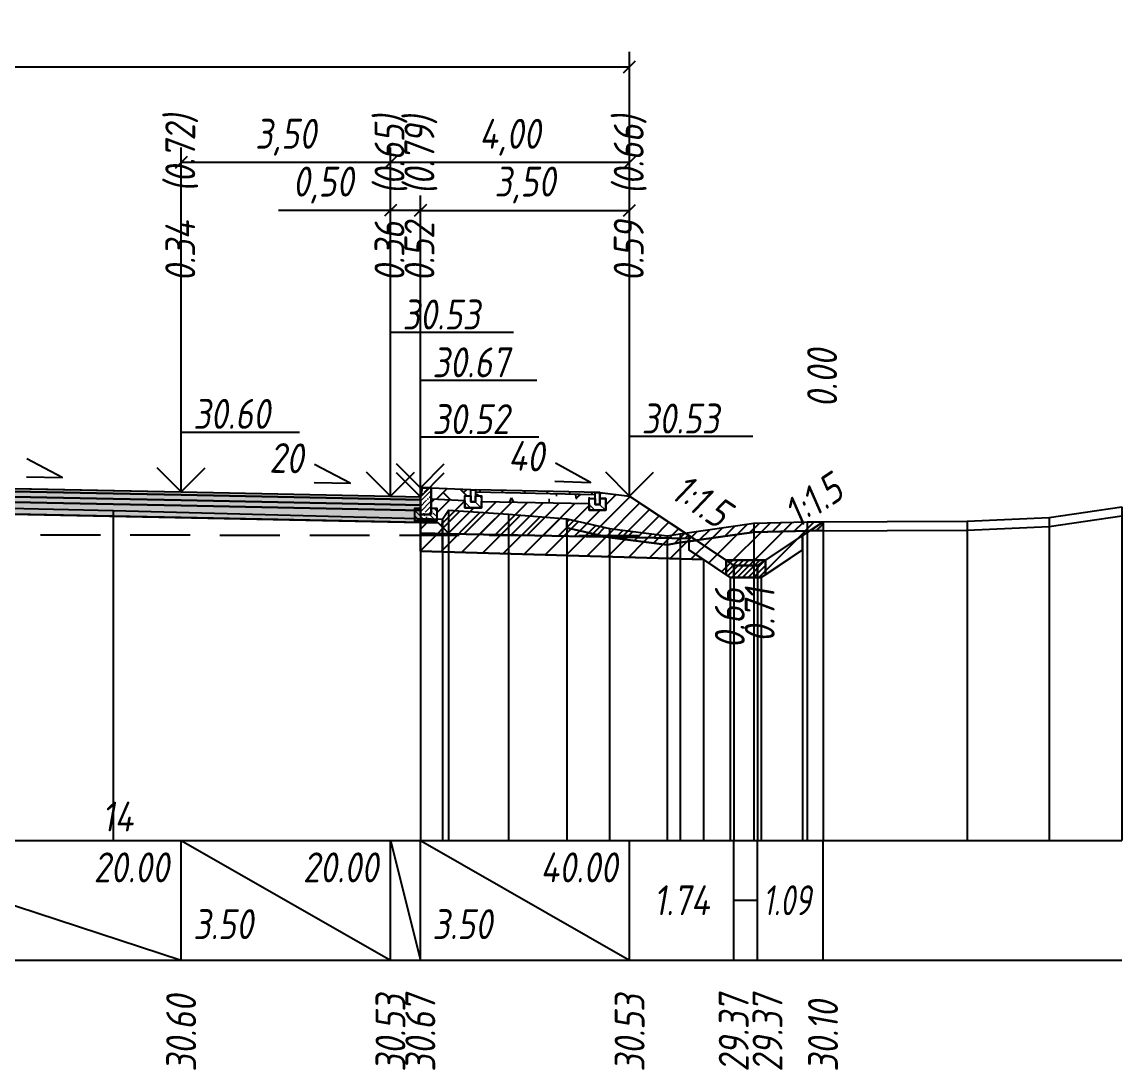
# Model space of a CAD drawing. Extents: x -717 to 1451, y -133302 to 233.
# Drawn here: x 228 to 320, y -109271.2 to -109183.5 of the extents above; entities that cross this region are included whole.
import ezdxf
from ezdxf.enums import TextEntityAlignment as Align

# ---------------------------------------------------------------- set-up
doc = ezdxf.new("R2010")
doc.units = 0
doc.linetypes.add('штриховая', pattern=[0.75, 0.5, -0.25])
for name, color, linetype in [('Интерполированный поперечник', 2, 'Continuous'), ('КОД_399', 252, 'Continuous'), ('Код_514', 1, 'Continuous'), ('Контур_0', 7, 'Continuous'), ('Контур_2660', 7, 'Continuous'), ('Контур_2665', 7, 'Continuous'), ('Контур_400', 7, 'Continuous'), ('Контур_508', 7, 'Continuous'), ('Контур_512', 7, 'Continuous'), ('Контур_513', 7, 'Continuous'), ('Красный поперечник', 1, 'Continuous'), ('Объём_2501', 7, 'Continuous'), ('Объём_2650', 7, 'Continuous'), ('Объём_2660', 7, 'Continuous'), ('Объём_2661', 7, 'Continuous'), ('Объём_2662', 7, 'Continuous'), ('Объём_2663', 7, 'Continuous'), ('Объём_2664', 7, 'Continuous'), ('Объём_2665', 7, 'Continuous'), ('Объём_2666', 7, 'Continuous'), ('Объём_2667', 7, 'Continuous'), ('Объём_2668', 7, 'Continuous'), ('Объём_2669', 7, 'Continuous'), ('Объём_2675', 7, 'Continuous'), ('Откосы', 7, 'Continuous'), ('Отметки покрытия', 7, 'Continuous'), ('Рабочие отметки', 7, 'Continuous'), ('Рабочие отметки доп.', 7, 'Continuous'), ('Слои выравнивания', 7, 'Continuous'), ('Таблица', 7, 'Continuous'), ('Уклоны проезжей части', 7, 'Continuous'), ('Черный поперечник', 3, 'Continuous')]:
    doc.layers.add(name, color=color, linetype=linetype)
for name, color, linetype, true_color in [('Контур_2540', 2, 'Continuous', 0xffff00), ('Контур_2562', 3, 'Continuous', 0x00ff00), ('Контур_2570', 7, 'Continuous', 0x80ff00), ('Контур_2583', 3, 'Continuous', 0x00ff00), ('Контур_2584', 3, 'Continuous', 0x00ff00), ('Контур_2725', 7, 'Continuous', 0x323232), ('Контур_2736', 4, 'Continuous', 0x00ffff), ('Контур_2737', 4, 'Continuous', 0x00ffff), ('Контур_2738', 4, 'Continuous', 0x00ffff), ('Контур_2739', 4, 'Continuous', 0x00ffff), ('Контур_2741', 4, 'Continuous', 0x00ffff), ('Контур_2742', 4, 'Continuous', 0x00ffff), ('Контур_2743', 4, 'Continuous', 0x00ffff), ('Контур_2744', 7, 'Continuous', 0xa4ffff), ('Контур_2745', 7, 'Continuous', 0xa4ffff), ('Контур_2747', 4, 'Continuous', 0x00ffff), ('Контур_2748', 4, 'Continuous', 0x00ffff), ('Контур_2749', 4, 'Continuous', 0x00ffff), ('Контур_2750', 4, 'Continuous', 0x00ffff), ('Контур_2751', 4, 'Continuous', 0x00ffff), ('Контур_2752', 4, 'Continuous', 0x00ffff), ('Контур_2760', 7, 'Continuous', 0x323232), ('Контур_2761', 7, 'Continuous', 0x323232), ('Контур_2762', 7, 'Continuous', 0x323232), ('Контур_2763', 7, 'Continuous', 0x323232), ('Контур_402', 7, 'Continuous', 0xff6464), ('Контур_703', 4, 'Continuous', 0x00ffff), ('Контур_705', 4, 'Continuous', 0x00ffff), ('Контур_707', 4, 'Continuous', 0x00ffff), ('Контур_720', 131, 'Continuous', 0xaaffff), ('Объём_2520', 7, 'Continuous', 0x80ffff), ('Объём_2540', 2, 'Continuous', 0xffff00), ('Объём_2562', 3, 'Continuous', 0x00ff00), ('Объём_2563', 7, 'Continuous', 0xff8000), ('Объём_2570', 7, 'Continuous', 0x80ff00), ('Объём_2583', 3, 'Continuous', 0x00ff00), ('Объём_2584', 3, 'Continuous', 0x00ff00), ('Объём_2594', 3, 'Continuous', 0x00ff00), ('Объём_2598', 3, 'Continuous', 0x00ff00), ('Объём_2600', 7, 'Continuous', 0x808000), ('Объём_2620', 2, 'Continuous', 0xffff00), ('Объём_2746', 2, 'Continuous', 0xffff00)]:
    doc.layers.add(name, color=color, linetype=linetype, true_color=true_color)
doc.styles.get("Standard").update_dxf_attribs({"font": 'txt', "height": 2.5})
doc.styles.add('М', font='romand.shx', dxfattribs={"width": 0.8, "oblique": 10, "height": 2.5})
doc.dimstyles.new('ISO-25', dxfattribs={"dimtxt": 2.5, "dimasz": 2.5, "dimexe": 1.25, "dimexo": 0.625, "dimtad": 1, "dimtxsty": 'Standard', "dimcen": 2.5, "dimadec": 0, "dimazin": 0, "dimtfac": 1, "dimtmove": 0, "dimatfit": 3, "dimfxl": 1, "dimarcsym": 0})

# ---------------------------------------------------------------- blocks, each defined once
blk = doc.blocks.new('_Oblique')
at = {"color": 0, "linetype": 'ByBlock', "lineweight": -2}
blk.add_line((-0.5, -0.5), (0.5, 0.5), dxfattribs=at)
blk = doc.blocks.new('*D3559')
at = {"color": 0, "lineweight": -2, "transparency": 16777216}
for p, q in [((261.318, -109222.682), (261.318, -109198.045)), ((278.818, -109222.632), (278.818, -109198.045)), ((261.318, -109199.295), (278.818, -109199.295))]:
    blk.add_line(p, q, dxfattribs=at)
at = {"layer": 'Defpoints', "color": 0, "transparency": 16777216}
for p in [(278.818, -109199.295), (261.318, -109223.307), (278.818, -109223.257)]:
    blk.add_point(p, dxfattribs=at)
at = {"color": 0, "lineweight": -2, "transparency": 16777216, "rotation": 180}
blk.add_blockref('_Oblique', (261.318, -109199.295), dxfattribs=at)
at = {"color": 0, "lineweight": -2, "transparency": 16777216}
blk.add_blockref('_Oblique', (278.818, -109199.295), dxfattribs=at)
at = {"color": 0, "transparency": 16777216, "insert": (270.068, -109197.182), "char_height": 2.5, "width": 9.58333, "attachment_point": 5, "style": 'М'}
blk.add_mtext('3,50', dxfattribs=at)
blk = doc.blocks.new('*D3561')
at = {"color": 0, "lineweight": -2, "transparency": 16777216}
for p, q in [((258.818, -109222.632), (258.818, -109198.045)), ((261.318, -109222.682), (261.318, -109198.045)), ((258.818, -109199.295), (249.443, -109199.295)), ((261.318, -109199.295), (258.818, -109199.295))]:
    blk.add_line(p, q, dxfattribs=at)
at = {"layer": 'Defpoints', "color": 0, "transparency": 16777216}
for p in [(261.318, -109199.295), (258.818, -109223.257), (261.318, -109223.307)]:
    blk.add_point(p, dxfattribs=at)
at = {"color": 0, "lineweight": -2, "transparency": 16777216, "rotation": 180}
blk.add_blockref('_Oblique', (258.818, -109199.295), dxfattribs=at)
at = {"color": 0, "lineweight": -2, "transparency": 16777216}
blk.add_blockref('_Oblique', (261.318, -109199.295), dxfattribs=at)
at = {"color": 0, "transparency": 16777216, "insert": (253.204, -109197.182), "char_height": 2.5, "width": 9.16667, "attachment_point": 5, "style": 'М'}
blk.add_mtext('0,50', dxfattribs=at)
blk = doc.blocks.new('*D3563')
at = {"color": 0, "lineweight": -2, "transparency": 16777216}
for p, q in [((241.318, -109222.282), (241.318, -109194.045)), ((258.818, -109222.632), (258.818, -109194.045)), ((258.818, -109195.295), (241.318, -109195.295))]:
    blk.add_line(p, q, dxfattribs=at)
at = {"layer": 'Defpoints', "color": 0, "transparency": 16777216}
for p in [(241.318, -109195.295), (241.318, -109222.907), (258.818, -109223.257)]:
    blk.add_point(p, dxfattribs=at)
at = {"color": 0, "lineweight": -2, "transparency": 16777216, "rotation": 180}
blk.add_blockref('_Oblique', (241.318, -109195.295), dxfattribs=at)
at = {"color": 0, "lineweight": -2, "transparency": 16777216}
blk.add_blockref('_Oblique', (258.818, -109195.295), dxfattribs=at)
at = {"color": 0, "transparency": 16777216, "insert": (250.068, -109193.182), "char_height": 2.5, "width": 9.58333, "attachment_point": 5, "style": 'М'}
blk.add_mtext('3,50', dxfattribs=at)
blk = doc.blocks.new('*D3564')
at = {"color": 0, "lineweight": -2, "transparency": 16777216}
for p, q in [((258.818, -109222.632), (258.818, -109194.045)), ((278.818, -109223.382), (278.818, -109194.045)), ((278.818, -109195.295), (258.818, -109195.295))]:
    blk.add_line(p, q, dxfattribs=at)
at = {"layer": 'Defpoints', "color": 0, "transparency": 16777216}
for p in [(258.818, -109195.295), (258.818, -109223.257), (278.818, -109224.007)]:
    blk.add_point(p, dxfattribs=at)
at = {"color": 0, "lineweight": -2, "transparency": 16777216, "rotation": 180}
blk.add_blockref('_Oblique', (258.818, -109195.295), dxfattribs=at)
at = {"color": 0, "lineweight": -2, "transparency": 16777216}
blk.add_blockref('_Oblique', (278.818, -109195.295), dxfattribs=at)
at = {"color": 0, "transparency": 16777216, "insert": (268.818, -109193.182), "char_height": 2.5, "width": 9.16667, "attachment_point": 5, "style": 'М'}
blk.add_mtext('4,00', dxfattribs=at)
blk = doc.blocks.new('*D3566')
at = {"color": 0, "lineweight": -2, "transparency": 16777216}
for p, q in [((142.575, -109223.382), (142.575, -109186.045)), ((278.818, -109223.382), (278.818, -109186.045)), ((142.575, -109187.295), (278.818, -109187.295))]:
    blk.add_line(p, q, dxfattribs=at)
at = {"layer": 'Defpoints', "color": 0, "transparency": 16777216}
for p in [(278.818, -109187.295), (142.575, -109224.007), (278.818, -109224.007)]:
    blk.add_point(p, dxfattribs=at)
at = {"color": 0, "lineweight": -2, "transparency": 16777216, "rotation": 180}
blk.add_blockref('_Oblique', (142.575, -109187.295), dxfattribs=at)
at = {"color": 0, "lineweight": -2, "transparency": 16777216}
blk.add_blockref('_Oblique', (278.818, -109187.295), dxfattribs=at)
at = {"color": 0, "transparency": 16777216, "insert": (210.696, -109185.182), "char_height": 2.5, "width": 12.5, "attachment_point": 5, "style": 'М'}
blk.add_mtext('27,25', dxfattribs=at)
blk = doc.blocks.new('БР100.30.18')
at = {"linetype": 'Continuous', "lineweight": 13}
h = blk.add_hatch(dxfattribs=at)
h.set_pattern_fill('ANSI35', scale=5)
h.set_pattern_definition([(45, (-1504.996, -4799.2297), (-0.88388348, 0.88388348), []), (45, (-1504.1121, -4799.2297), (-0.88388348, 0.88388348), [1.5625, -0.3125, 0, -0.3125])])
h.paths.add_polyline_path([(0.3, 3.47), (1.8, 3.47), (1.8, -1.03), (0, -1.03), (0, 1.97)])
h = blk.add_hatch(dxfattribs=at)
h.set_pattern_fill('ANSI35', scale=5, angle=90)
h.set_pattern_definition([(135, (-1504.996, -4800.7297), (-0.88388348, -0.88388348), []), (135, (-1504.996, -4799.8458), (-0.88388348, -0.88388348), [1.5625, -0.3125, 0, -0.3125])])
h.paths.add_polyline_path([(-1, -0.03), (0, -0.03), (0, -1.03), (1.8, -1.03), (1.8, -0.03), (2.8, -0.03), (2.8, -2.03), (-1, -2.03)])
at = {"color": 7, "lineweight": 30}
blk.add_lwpolyline([(1.8, -1.03), (0, -1.03), (0, 1.97), (0.3, 3.47), (1.8, 3.47)], close=True, dxfattribs=at)
at = {"linetype": 'Continuous'}
blk.add_lwpolyline([(0, -0.03), (-1, -0.03), (-1, -2.03), (2.8, -2.03), (2.8, -0.03), (1.8, -0.03)], dxfattribs=at)

msp = doc.modelspace()

# ---------------------------------------------------------------- hatches: boundary and pattern name
at = {"linetype": 'Continuous'}
h = msp.add_hatch(dxfattribs=at)
h.set_pattern_fill('AR-HBONE', color=253, scale=0.3)
h.set_pattern_definition([(45, (-33.7537, -115028.5289), (0, 1.69705627), [3.6, -1.2]), (135, (-32.9052, -115027.6804), (1e-16, 1.69705627), [3.6, -1.2])])
h.paths.add_polyline_path([(265.939, -109222.679), (265.939, -109223.679), (265.939, -109223.679)])
h.paths.add_polyline_path([(262.219, -109222.531), (265.539, -109222.679), (265.539, -109223.179), (265.039, -109223.179), (265.039, -109223.558), (262.218, -109223.432)])
h = msp.add_hatch(dxfattribs=at)
h.set_pattern_fill('ANSI31', color=256, scale=15, angle=45, style=0)
h.set_pattern_definition([(90, (-1646.19, -114176.3104), (-1.875, 3e-16), [])])
h.paths.add_polyline_path([(275.935, -109222.886), (265.939, -109222.679), (265.939, -109222.88), (275.935, -109223.078)])
at = {"linetype": 'Continuous', "lineweight": 13}
h = msp.add_hatch(dxfattribs=at)
h.set_pattern_fill('ANSI35', scale=5, angle=90)
h.set_pattern_definition([(135, (-1602.1445, -43495.0514), (-0.883883476, -0.883883476), []), (135, (-1602.1445, -43494.1675), (-0.883883476, -0.883883476), [1.5625, -0.3125, 0, -0.3125])])
h.paths.add_polyline_path([(265.039, -109223.179), (265.539, -109223.179), (265.539, -109223.679), (265.939, -109223.679), (265.939, -109223.179), (266.439, -109223.179), (266.439, -109224.179), (265.039, -109224.179)])
h = msp.add_hatch(dxfattribs=at)
h.set_pattern_fill('ANSI35', scale=5, angle=90)
h.set_pattern_definition([(135, (-1591.749, -43495.2575), (-0.883883476, -0.883883476), []), (135, (-1591.749, -43494.3736), (-0.883883476, -0.883883476), [1.5625, -0.3125, 0, -0.3125])])
h.paths.add_polyline_path([(275.435, -109223.386), (275.935, -109223.386), (275.935, -109223.886), (276.335, -109223.886), (276.335, -109223.386), (276.835, -109223.386), (276.835, -109224.386), (275.435, -109224.386)])
at = {"layer": 'КОД_399'}
h = msp.add_hatch(dxfattribs=at)
h.set_pattern_fill('AR-CONC', scale=0.7, angle=45, style=0)
h.set_pattern_definition([(95, (-1646.272, -114176.3996), (3.860864, 3.2396496), [0.525, -5.775]), (40, (-1646.272, -114176.3996), (-4.409945, 3.036377), [0.42, -4.62]), (145.45144, (-1645.95, -114176.1297), (-0.549081, 6.2760265), [0.4461813, -4.907995]), (91.1842, (-1647.262, -114175.4097), (6.101854, 4.4632964), [0.7875, -8.6625]), (141.63564, (-1646.7534, -114175.038), (-0.1953, 9.447982), [0.669272, -7.361996]), (36.18416, (-1647.262, -114175.41), (-0.1953, 9.447982), [0.63, -6.93]), (66, (-1646.5194, -114175.162), (4.947401, 0.9616773), [0.525, -5.775]), (11, (-1646.5194, -114175.162), (-2.38496, 4.793659), [0.42, -4.62]), (116.45144, (-1646.107, -114175.082), (2.562441, 5.7553363), [0.4461813, -4.907995]), (82.5, (-1646.2719, -114176.3996), (-1.5875523, 1.7079287), [0, -4.564, 0, -4.69, 0, -4.6375]), (52.5, (-1646.272, -114176.3996), (-0.6501106, 3.2543661), [0, -2.674, 0, -4.459, 0, -1.7675]), (12.5, (-1647.3757, -114177.5034), (2.7539272, 2.5306453), [0, -1.75, 0, -5.46, 0, -7.245]), (2.5, (-1647.8707, -114177.9984), (2.3911299, 3.3821186), [0, -2.275, 0, -3.626, 0, -5.145])])
h.paths.add_polyline_path([(275.435, -109223.386), (275.935, -109223.386), (275.935, -109223.078), (265.939, -109222.88), (265.939, -109223.179), (266.439, -109223.179), (266.439, -109223.64), (275.435, -109223.818)])
at = {"layer": 'Объём_2563'}
h = msp.add_hatch(dxfattribs=at)
h.set_pattern_fill('ANSI31', color=256, scale=0.3)
h.paths.add_polyline_path([(158.575, -109225.425), (157.656, -109226.343), (137.24, -109226.751), (142.575, -109223.195), (145.058, -109222.886), (145.058, -109223.386), (144.558, -109223.386), (144.558, -109224.386), (145.958, -109224.386), (145.958, -109223.818), (154.954, -109223.64), (154.954, -109224.179), (156.354, -109224.179), (156.354, -109223.558), (159.175, -109223.432), (159.176, -109224.245), (158.676, -109224.246), (158.677, -109225.246), (160.075, -109225.245), (160.075, -109225.395)])
h.paths.add_polyline_path([(283.771, -109226.744), (263.736, -109226.343), (262.818, -109225.425), (261.318, -109225.395), (261.318, -109225.245), (262.716, -109225.246), (262.717, -109224.246), (262.217, -109224.245), (262.218, -109223.432), (265.039, -109223.558), (265.039, -109224.179), (266.439, -109224.179), (266.439, -109223.64), (275.435, -109223.818), (275.435, -109224.386), (276.835, -109224.386), (276.835, -109223.386), (276.335, -109223.386), (276.335, -109222.886), (278.818, -109223.195), (283.771, -109226.497)])
at = {"layer": 'Объём_2570'}
h = msp.add_hatch(dxfattribs=at)
h.set_pattern_fill('ANSI31', color=256, scale=0.2)
h.paths.add_polyline_path([(146.258, -109225.259), (141.216, -109226.53), (140.396, -109226.579), (139.546, -109227.113), (136.625, -109230.13), (135.622, -109231.077), (131.604, -109228.037), (130.457, -109227.077), (126.709, -109224.045), (117.213, -109217.727), (113.228, -109217.692), (112.846, -109217.656), (105, -109217.839), (105, -109217.089), (112.846, -109216.906), (113.228, -109216.942), (117.213, -109216.977), (126.709, -109223.295), (130.457, -109226.327), (131.604, -109227.287), (135.622, -109230.327), (136.625, -109229.38), (139.546, -109226.363), (140.396, -109225.829), (141.216, -109225.78), (146.258, -109224.509)])
h.paths.add_polyline_path([(294.989, -109226.101), (293.674, -109226.108), (289.206, -109226.218), (283.032, -109227.09), (281.962, -109227.264), (277.133, -109226.66), (273.574, -109225.859), (273.574, -109225.109), (277.133, -109225.91), (281.962, -109226.514), (283.032, -109226.34), (289.206, -109225.468), (293.674, -109225.358), (294.989, -109225.351)])
at = {"layer": 'Объём_2600'}
h = msp.add_hatch(dxfattribs=at)
h.set_pattern_fill('ANSI31', color=6, scale=0.4)
h.paths.add_polyline_path([(131.594, -109228.062), (106.72, -109217.799), (112.846, -109217.656), (113.228, -109217.692), (117.213, -109217.727), (126.709, -109224.045), (130.457, -109227.077), (131.688, -109228.1)])
h.paths.add_polyline_path([(160.075, -109227.801), (138.246, -109228.456), (139.546, -109227.113), (140.396, -109226.579), (141.216, -109226.53), (146.258, -109225.259), (146.258, -109224.509), (150.483, -109224.215), (157.516, -109224.031), (158.016, -109224.78), (160.075, -109224.742)])
h.paths.add_polyline_path([(290.165, -109229.769), (290.165, -109228.568), (286.878, -109228.568), (286.878, -109229.769), (284.99, -109228.511), (261.318, -109227.801), (261.318, -109225.071), (263.166, -109225.118), (263.666, -109224.368), (268.694, -109224.696), (273.574, -109225.109), (273.574, -109225.859), (277.133, -109226.66), (281.962, -109227.264), (283.032, -109227.09), (289.206, -109226.218), (293.856, -109226.107), (293.271, -109226.497), (293.271, -109227.699)])
h = msp.add_hatch(dxfattribs=at)
h.set_pattern_fill('HONEY', color=5, scale=0.3)
h.paths.add_polyline_path([(134.515, -109228.568), (138.246, -109228.456), (136.625, -109230.13), (135.622, -109231.077), (133.34, -109229.351)])
h.paths.add_polyline_path([(293.856, -109226.107), (294.989, -109225.351), (294.989, -109226.101)])
at = {"layer": 'Объём_2620'}
h = msp.add_hatch(dxfattribs=at)
h.set_pattern_fill('ANSI31', color=2, scale=0.1)
h.paths.add_polyline_path([(133.117, -109229.5), (133.117, -109230.702), (129.67, -109233), (127.064, -109233), (123.617, -109230.702), (123.617, -109229.5), (106.087, -109217.813), (106.72, -109217.799), (131.688, -109228.1), (133.34, -109229.351)])
h.paths.add_polyline_path([(286.878, -109228.568), (290.165, -109228.568), (290.165, -109229.769), (289.824, -109229.997), (287.219, -109229.997), (286.878, -109229.769)])
at = {"layer": 'Слои выравнивания'}
for color, points in [(2, [(210.696, -109222.232), (235.63, -109222.731), (241.318, -109222.845), (258.818, -109223.195), (261.318, -109223.245), (261.318, -109223.495), (258.818, -109223.445), (241.318, -109223.095), (235.63, -109222.981), (210.696, -109222.482)]), (3, [(210.696, -109222.482), (235.63, -109222.981), (241.318, -109223.095), (258.818, -109223.445), (261.318, -109223.495), (261.318, -109223.945), (258.818, -109223.895), (241.318, -109223.545), (235.63, -109223.431), (210.696, -109222.932)]), (4, [(210.696, -109222.932), (235.63, -109223.431), (241.318, -109223.545), (258.818, -109223.895), (261.318, -109223.945), (261.318, -109224.395), (258.818, -109224.345), (241.318, -109223.995), (235.63, -109223.881), (210.696, -109223.382)]), (5, [(210.696, -109223.382), (235.63, -109223.881), (241.318, -109223.995), (258.818, -109224.345), (261.318, -109224.395), (261.318, -109225.395), (258.818, -109225.345), (241.318, -109224.995), (235.63, -109224.881), (210.696, -109224.382)])]:
    msp.add_hatch(color=color, dxfattribs=at).paths.add_polyline_path(points)

# ---------------------------------------------------------------- linework, layer by layer
for points in [[(265.539, -109222.679), (262.219, -109222.531), (262.218, -109223.432), (265.039, -109223.558), (265.039, -109223.179), (265.539, -109223.179), (265.539, -109222.679)], [(265.539, -109222.679), (265.939, -109222.679), (265.939, -109223.679), (265.539, -109223.679), (265.539, -109222.679)], [(276.335, -109222.886), (265.939, -109222.679)], [(275.935, -109223.078), (265.939, -109222.88)], [(275.935, -109222.886), (276.335, -109222.886), (276.335, -109223.886), (275.935, -109223.886), (275.935, -109222.886)], [(265.939, -109223.179), (266.439, -109223.179), (266.439, -109224.179), (265.039, -109224.179), (265.039, -109223.179), (265.539, -109223.179), (265.539, -109223.679), (265.939, -109223.679), (265.939, -109223.179)], [(266.439, -109223.64), (275.435, -109223.818)], [(276.335, -109223.386), (276.835, -109223.386), (276.835, -109224.386), (275.435, -109224.386), (275.435, -109223.386), (275.935, -109223.386), (275.935, -109223.886), (276.335, -109223.886), (276.335, -109223.386)]]:
    msp.add_lwpolyline(points)
at = {"layer": 'Интерполированный поперечник', "linetype": 'штриховая', "ltscale": 10, "flags": 128}
msp.add_lwpolyline([(139.564, -109226.341), (281.984, -109226.49)], dxfattribs=at)
at = {"layer": 'Код_514'}
for p, q in [((210.696, -109252), (241.318, -109262)), ((241.318, -109262), (241.318, -109252)), ((241.318, -109252), (258.818, -109262)), ((258.818, -109262), (258.818, -109252)), ((258.818, -109252), (261.318, -109262)), ((261.318, -109262), (261.318, -109252)), ((261.318, -109262), (261.318, -109252)), ((261.318, -109252), (278.818, -109262)), ((278.818, -109262), (278.818, -109252)), ((287.521, -109262), (287.521, -109252)), ((289.521, -109262), (289.521, -109252)), ((294.989, -109262), (294.989, -109252)), ((287.521, -109257), (289.521, -109257))]:
    msp.add_line(p, q, dxfattribs=at)
at = {"layer": 'Контур_0', "flags": 128}
for points in [[(278.818, -109223.195), (283.448, -109226.281), (283.448, -109226.281), (283.448, -109226.281), (283.448, -109226.281), (283.448, -109226.281), (283.448, -109226.281), (283.448, -109226.281), (283.448, -109226.281), (283.448, -109226.281), (283.448, -109226.281), (283.448, -109226.281), (283.448, -109226.281), (283.448, -109226.281), (283.448, -109226.281), (287.521, -109228.997)], [(278.818, -109223.195), (283.448, -109226.281), (283.448, -109226.281), (283.448, -109226.281), (283.448, -109226.281), (283.448, -109226.281), (283.448, -109226.281), (283.448, -109226.281), (283.448, -109226.281), (283.448, -109226.281), (283.448, -109226.281), (283.448, -109226.281), (283.448, -109226.281), (283.448, -109226.281), (283.448, -109226.281), (287.521, -109228.997), (289.521, -109228.997), (294.989, -109225.351), (294.989, -109225.351), (294.989, -109225.351), (294.989, -109225.351), (294.989, -109225.351), (294.989, -109225.351), (294.989, -109225.351), (294.989, -109225.351), (294.989, -109225.351), (294.989, -109225.351), (294.989, -109225.351), (294.989, -109225.351), (294.989, -109225.351)]]:
    msp.add_lwpolyline(points, dxfattribs=at)
at = {"layer": 'Контур_0', "color": 250, "flags": 128}
for points in [[(261.318, -109226.295), (261.318, -109225.395), (262.818, -109225.425), (263.736, -109226.343), (261.318, -109226.295), (261.318, -109226.295)], [(261.318, -109225.395), (262.818, -109225.425), (263.736, -109226.343), (283.771, -109226.744)]]:
    msp.add_lwpolyline(points, dxfattribs=at)
at = {"layer": 'Контур_2540', "flags": 128}
msp.add_lwpolyline([(283.771, -109227.699), (284.99, -109228.511), (261.318, -109227.801), (261.318, -109226.295), (283.771, -109226.744), (283.771, -109227.699), (283.771, -109227.699)], dxfattribs=at)
at = {"layer": 'Контур_2562', "flags": 128}
msp.add_lwpolyline([(278.818, -109223.195), (278.818, -109223.195), (278.818, -109223.195), (278.818, -109223.195), (278.818, -109223.195)], dxfattribs=at)
at = {"layer": 'Контур_2570', "flags": 128}
msp.add_lwpolyline([(210.696, -109223.84), (235.63, -109224.411), (263.166, -109225.118), (263.666, -109224.368), (268.694, -109224.696), (273.574, -109225.109), (273.574, -109225.859), (277.133, -109226.66), (281.962, -109227.264), (281.962, -109227.264), (283.032, -109227.09), (289.206, -109226.218), (293.674, -109226.108), (307.032, -109226.039), (313.913, -109225.728), (319.989, -109224.841)], dxfattribs=at)
at = {"layer": 'Контур_2583', "flags": 128}
for points in [[(287.521, -109228.997), (283.771, -109226.497), (283.771, -109227.699), (287.219, -109229.997), (287.521, -109229.997), (287.521, -109228.997)], [(293.271, -109227.699), (293.271, -109226.497), (289.521, -109228.997), (289.521, -109229.997), (289.824, -109229.997), (293.271, -109227.699)]]:
    msp.add_lwpolyline(points, dxfattribs=at)
at = {"layer": 'Контур_2584', "flags": 128}
msp.add_lwpolyline([(287.521, -109228.997), (287.521, -109229.997), (289.521, -109229.997), (289.521, -109228.997), (287.521, -109228.997)], dxfattribs=at)
at = {"layer": 'Контур_2660', "flags": 128}
msp.add_lwpolyline([(261.318, -109227.801), (284.99, -109228.511)], dxfattribs=at)
at = {"layer": 'Контур_2665', "flags": 128}
msp.add_lwpolyline([(278.818, -109223.195), (278.818, -109223.195)], dxfattribs=at)
at = {"layer": 'Контур_2725', "flags": 128}
msp.add_lwpolyline([(160.075, -109225.395), (162.575, -109225.345), (180.075, -109224.995), (185.387, -109224.888), (210.024, -109224.396), (210.696, -109224.382), (235.63, -109224.881), (241.318, -109224.995), (258.818, -109225.345), (261.318, -109225.395)], dxfattribs=at)
at = {"layer": 'Контур_2736', "flags": 128}
for points in [[(278.818, -109223.195), (283.448, -109226.281)], [(283.448, -109226.281), (287.521, -109228.997)]]:
    msp.add_lwpolyline(points, dxfattribs=at)
at = {"layer": 'Контур_2737', "flags": 128}
msp.add_lwpolyline([(283.448, -109226.281), (283.448, -109226.281)], dxfattribs=at)
at = {"layer": 'Контур_2738', "flags": 128}
msp.add_lwpolyline([(283.448, -109226.281), (283.448, -109226.281)], dxfattribs=at)
at = {"layer": 'Контур_2739', "flags": 128}
msp.add_lwpolyline([(283.448, -109226.281), (283.448, -109226.281)], dxfattribs=at)
at = {"layer": 'Контур_2741', "flags": 128}
msp.add_lwpolyline([(294.989, -109225.351), (294.989, -109225.351)], dxfattribs=at)
at = {"layer": 'Контур_2742', "flags": 128}
msp.add_lwpolyline([(294.989, -109225.351), (294.989, -109225.351)], dxfattribs=at)
at = {"layer": 'Контур_2743', "flags": 128}
msp.add_lwpolyline([(294.989, -109225.351), (294.989, -109225.351)], dxfattribs=at)
at = {"layer": 'Контур_2744', "flags": 128}
msp.add_lwpolyline([(294.989, -109225.351), (294.989, -109225.351)], dxfattribs=at)
msp.add_lwpolyline([(294.989, -109225.351), (294.989, -109225.351)], dxfattribs=at)
msp.add_lwpolyline([(294.989, -109225.351), (294.989, -109225.351)], dxfattribs=at)
msp.add_lwpolyline([(294.989, -109225.351), (294.989, -109225.351)], dxfattribs=at)
msp.add_lwpolyline([(294.989, -109225.351), (294.989, -109225.351)], dxfattribs=at)
msp.add_lwpolyline([(294.989, -109225.351), (294.989, -109225.351)], dxfattribs=at)
at = {"layer": 'Контур_2745', "flags": 128}
msp.add_lwpolyline([(283.448, -109226.281), (283.448, -109226.281)], dxfattribs=at)
msp.add_lwpolyline([(283.448, -109226.281), (283.448, -109226.281)], dxfattribs=at)
msp.add_lwpolyline([(283.448, -109226.281), (283.448, -109226.281)], dxfattribs=at)
msp.add_lwpolyline([(283.448, -109226.281), (283.448, -109226.281)], dxfattribs=at)
msp.add_lwpolyline([(283.448, -109226.281), (283.448, -109226.281)], dxfattribs=at)
msp.add_lwpolyline([(283.448, -109226.281), (283.448, -109226.281)], dxfattribs=at)
at = {"layer": 'Контур_2747', "flags": 128}
msp.add_lwpolyline([(283.448, -109226.281), (283.448, -109226.281)], dxfattribs=at)
at = {"layer": 'Контур_2748', "flags": 128}
msp.add_lwpolyline([(283.448, -109226.281), (283.448, -109226.281)], dxfattribs=at)
at = {"layer": 'Контур_2749', "flags": 128}
msp.add_lwpolyline([(283.448, -109226.281), (283.448, -109226.281)], dxfattribs=at)
at = {"layer": 'Контур_2750', "flags": 128}
msp.add_lwpolyline([(294.989, -109225.351), (294.989, -109225.351)], dxfattribs=at)
at = {"layer": 'Контур_2751', "flags": 128}
msp.add_lwpolyline([(294.989, -109225.351), (294.989, -109225.351)], dxfattribs=at)
at = {"layer": 'Контур_2752', "flags": 128}
msp.add_lwpolyline([(294.989, -109225.351), (294.989, -109225.351)], dxfattribs=at)
at = {"layer": 'Контур_2760', "flags": 128}
msp.add_lwpolyline([(160.075, -109223.245), (162.575, -109223.195), (180.075, -109222.845), (185.387, -109222.738), (210.024, -109222.246), (210.696, -109222.232), (235.63, -109222.731), (241.318, -109222.845), (258.818, -109223.195), (261.318, -109223.245)], dxfattribs=at)
at = {"layer": 'Контур_2761', "flags": 128}
msp.add_lwpolyline([(160.075, -109223.495), (162.575, -109223.445), (180.075, -109223.095), (185.387, -109222.988), (210.024, -109222.496), (210.696, -109222.482), (235.63, -109222.981), (241.318, -109223.095), (258.818, -109223.445), (261.318, -109223.495)], dxfattribs=at)
at = {"layer": 'Контур_2762', "flags": 128}
msp.add_lwpolyline([(160.075, -109223.945), (162.575, -109223.895), (180.075, -109223.545), (185.387, -109223.438), (210.024, -109222.946), (210.696, -109222.932), (235.63, -109223.431), (241.318, -109223.545), (258.818, -109223.895), (261.318, -109223.945)], dxfattribs=at)
at = {"layer": 'Контур_2763', "flags": 128}
msp.add_lwpolyline([(160.075, -109224.395), (162.575, -109224.345), (180.075, -109223.995), (185.387, -109223.888), (210.024, -109223.396), (210.696, -109223.382), (235.63, -109223.881), (241.318, -109223.995), (258.818, -109224.345), (261.318, -109224.395)], dxfattribs=at)
at = {"layer": 'Контур_400', "flags": 128}
msp.add_lwpolyline([(210.696, -109222.232), (241.318, -109222.845), (258.818, -109223.195), (258.818, -109223.195), (258.818, -109223.195), (258.818, -109223.195), (258.818, -109223.195), (258.818, -109223.195), (261.318, -109223.245)], dxfattribs=at)
at = {"layer": 'Контур_402', "flags": 128}
msp.add_lwpolyline([(134.515, -109228.568), (160.075, -109227.801), (160.075, -109225.395), (210.696, -109224.382), (261.318, -109225.395), (261.318, -109227.801), (284.99, -109228.511)], dxfattribs=at)
at = {"layer": 'Контур_508', "flags": 128}
msp.add_lwpolyline([(105, -109217.089), (123.617, -109229.5), (123.617, -109230.702), (127.064, -109233), (127.367, -109233), (129.367, -109233), (129.67, -109233), (133.117, -109230.702), (133.117, -109229.5), (134.515, -109228.568), (160.075, -109227.801), (160.075, -109225.395), (210.696, -109224.382), (261.318, -109225.395), (261.318, -109227.801), (284.99, -109228.511), (287.219, -109229.997), (287.521, -109229.997), (289.521, -109229.997), (289.824, -109229.997), (293.271, -109227.699), (293.271, -109226.497), (294.989, -109225.351)], dxfattribs=at)
at = {"layer": 'Контур_512', "flags": 128}
msp.add_lwpolyline([(261.318, -109227.801), (284.99, -109228.511), (287.219, -109229.997), (287.521, -109229.997), (289.521, -109229.997), (289.824, -109229.997), (293.271, -109227.699), (293.271, -109226.497), (294.989, -109225.351)], dxfattribs=at)
at = {"layer": 'Контур_513', "flags": 128}
msp.add_lwpolyline([(105, -109217.089), (123.617, -109229.5), (123.617, -109230.702), (127.064, -109233), (127.367, -109233), (129.367, -109233), (129.67, -109233), (133.117, -109230.702), (133.117, -109229.5), (134.515, -109228.568), (160.075, -109227.801), (160.075, -109225.395), (210.696, -109224.382), (261.318, -109225.395), (261.318, -109227.801), (284.99, -109228.511), (287.219, -109229.997), (287.521, -109229.997), (289.521, -109229.997), (289.824, -109229.997), (293.271, -109227.699), (293.271, -109226.497), (294.989, -109225.351)], dxfattribs=at)
at = {"layer": 'Контур_703', "flags": 128}
msp.add_lwpolyline([(278.818, -109223.195), (283.448, -109226.281)], dxfattribs=at)
at = {"layer": 'Контур_705', "flags": 128}
msp.add_lwpolyline([(283.448, -109226.281), (283.448, -109226.281)], dxfattribs=at)
at = {"layer": 'Контур_707', "flags": 128}
msp.add_lwpolyline([(289.521, -109228.997), (294.989, -109225.351)], dxfattribs=at)
at = {"layer": 'Контур_720', "flags": 128}
msp.add_lwpolyline([(287.521, -109228.997), (289.521, -109228.997)], dxfattribs=at)
at = {"layer": 'Красный поперечник'}
for p, q in [((210.696, -109222.232), (241.318, -109222.845)), ((241.318, -109222.845), (258.818, -109223.195)), ((258.818, -109223.195), (261.318, -109223.245)), ((278.818, -109223.195), (287.521, -109228.997)), ((289.521, -109228.997), (294.989, -109225.351)), ((294.989, -109225.351), (294.989, -109252)), ((293.271, -109226.497), (293.271, -109252)), ((293.271, -109227.699), (293.271, -109252)), ((261.318, -109227.801), (261.318, -109252)), ((284.99, -109228.511), (284.99, -109252)), ((287.521, -109228.997), (289.521, -109228.997)), ((287.219, -109229.997), (287.219, -109252)), ((287.521, -109229.997), (287.521, -109252)), ((289.521, -109229.997), (289.521, -109252)), ((289.824, -109229.997), (289.824, -109252))]:
    msp.add_line(p, q, dxfattribs=at)
at = {"layer": 'Объём_2501', "flags": 128}
msp.add_lwpolyline([(210.696, -109222.232), (241.318, -109222.845), (258.818, -109223.195), (258.818, -109223.195), (258.818, -109223.195), (258.818, -109223.195), (258.818, -109223.195), (258.818, -109223.195), (261.318, -109223.245)], dxfattribs=at)
at = {"layer": 'Объём_2520', "color": 250, "flags": 128}
msp.add_lwpolyline([(261.318, -109226.295), (261.318, -109225.395), (262.818, -109225.425), (263.736, -109226.343), (261.318, -109226.295), (261.318, -109226.295)], dxfattribs=at)
at = {"layer": 'Объём_2540', "flags": 128}
msp.add_lwpolyline([(283.771, -109227.699), (284.99, -109228.511), (261.318, -109227.801), (261.318, -109226.295), (283.771, -109226.744), (283.771, -109227.699), (283.771, -109227.699)], dxfattribs=at)
at = {"layer": 'Объём_2562', "flags": 128}
msp.add_lwpolyline([(278.818, -109223.195), (278.818, -109223.195), (278.818, -109223.195), (278.818, -109223.195), (278.818, -109223.195)], dxfattribs=at)
at = {"layer": 'Объём_2563', "color": 250, "flags": 128}
msp.add_lwpolyline([(283.771, -109226.744), (263.736, -109226.343), (262.818, -109225.425), (261.318, -109225.395), (261.318, -109225.245), (262.716, -109225.246), (262.717, -109224.246), (262.217, -109224.245), (262.218, -109223.432), (265.039, -109223.558), (265.039, -109224.179), (266.439, -109224.179), (266.439, -109223.64), (275.435, -109223.818), (275.435, -109224.386), (276.835, -109224.386), (276.835, -109223.386), (276.335, -109223.386), (276.335, -109222.886), (278.818, -109223.195), (283.771, -109226.497), (283.771, -109226.744), (283.771, -109226.744)], dxfattribs=at)
at = {"layer": 'Объём_2570', "flags": 128}
msp.add_lwpolyline([(294.989, -109226.101), (293.674, -109226.108), (289.206, -109226.218), (283.032, -109227.09), (281.962, -109227.264), (277.133, -109226.66), (273.574, -109225.859), (273.574, -109225.109), (277.133, -109225.91), (281.962, -109226.514), (283.032, -109226.34), (289.206, -109225.468), (293.674, -109225.358), (294.989, -109225.351), (294.989, -109226.101), (294.989, -109226.101)], dxfattribs=at)
at = {"layer": 'Объём_2583', "flags": 128}
for points in [[(287.521, -109228.997), (283.771, -109226.497), (283.771, -109227.699), (287.219, -109229.997), (287.521, -109229.997), (287.521, -109228.997)], [(293.271, -109227.699), (293.271, -109226.497), (289.521, -109228.997), (289.521, -109229.997), (289.824, -109229.997), (293.271, -109227.699)]]:
    msp.add_lwpolyline(points, dxfattribs=at)
at = {"layer": 'Объём_2584', "flags": 128}
msp.add_lwpolyline([(287.521, -109228.997), (287.521, -109229.997), (289.521, -109229.997), (289.521, -109228.997), (287.521, -109228.997)], dxfattribs=at)
at = {"layer": 'Объём_2594', "flags": 128}
for points in [[(283.771, -109226.497), (287.521, -109228.997)], [(289.521, -109228.997), (293.271, -109226.497)]]:
    msp.add_lwpolyline(points, dxfattribs=at)
at = {"layer": 'Объём_2598', "flags": 128}
msp.add_lwpolyline([(287.521, -109228.997), (289.521, -109228.997)], dxfattribs=at)
at = {"layer": 'Объём_2600', "flags": 128}
msp.add_lwpolyline([(293.856, -109226.107), (294.989, -109225.351), (294.989, -109226.101), (293.856, -109226.107), (293.856, -109226.107)], dxfattribs=at)
at = {"layer": 'Объём_2620', "flags": 128}
msp.add_lwpolyline([(286.878, -109228.568), (290.165, -109228.568), (290.165, -109229.769), (289.824, -109229.997), (287.219, -109229.997), (286.878, -109229.769), (286.878, -109228.568), (286.878, -109228.568)], dxfattribs=at)
at = {"layer": 'Объём_2650', "color": 6, "flags": 128}
msp.add_lwpolyline([(290.165, -109229.769), (290.165, -109228.568), (286.878, -109228.568), (286.878, -109229.769), (284.99, -109228.511), (261.318, -109227.801), (261.318, -109225.071), (263.166, -109225.118), (263.666, -109224.368), (268.694, -109224.696), (273.574, -109225.109), (273.574, -109225.859), (277.133, -109226.66), (281.962, -109227.264), (283.032, -109227.09), (289.206, -109226.218), (293.856, -109226.107), (293.271, -109226.497), (293.271, -109227.699), (290.165, -109229.769), (290.165, -109229.769)], dxfattribs=at)
at = {"layer": 'Объём_2660', "flags": 128}
msp.add_lwpolyline([(261.318, -109227.801), (284.99, -109228.511)], dxfattribs=at)
at = {"layer": 'Объём_2661', "flags": 128}
msp.add_lwpolyline([(278.818, -109223.195), (283.448, -109226.281), (286.878, -109228.568)], dxfattribs=at)
at = {"layer": 'Объём_2662', "flags": 128}
msp.add_lwpolyline([(290.165, -109228.568), (294.989, -109225.351)], dxfattribs=at)
at = {"layer": 'Объём_2663', "flags": 128}
for points in [[(286.878, -109228.568), (287.521, -109228.997)], [(289.521, -109228.997), (290.165, -109228.568)]]:
    msp.add_lwpolyline(points, dxfattribs=at)
at = {"layer": 'Объём_2664', "flags": 128}
msp.add_lwpolyline([(287.521, -109228.997), (289.521, -109228.997)], dxfattribs=at)
at = {"layer": 'Объём_2665', "flags": 128}
msp.add_lwpolyline([(278.818, -109223.195), (278.818, -109223.195)], dxfattribs=at)
at = {"layer": 'Объём_2666', "flags": 128}
for points in [[(278.818, -109223.195), (283.448, -109226.281)], [(283.448, -109226.281), (286.878, -109228.568)]]:
    msp.add_lwpolyline(points, dxfattribs=at)
at = {"layer": 'Объём_2667', "flags": 128}
for points in [[(294.989, -109225.351), (294.989, -109225.351)], [(283.448, -109226.281), (283.448, -109226.281)]]:
    msp.add_lwpolyline(points, dxfattribs=at)
at = {"layer": 'Объём_2668', "flags": 128}
for points in [[(294.989, -109225.351), (294.989, -109225.351)], [(283.448, -109226.281), (283.448, -109226.281)]]:
    msp.add_lwpolyline(points, dxfattribs=at)
at = {"layer": 'Объём_2669', "flags": 128}
for points in [[(294.989, -109225.351), (294.989, -109225.351)], [(283.448, -109226.281), (283.448, -109226.281)]]:
    msp.add_lwpolyline(points, dxfattribs=at)
at = {"layer": 'Объём_2675', "flags": 128}
for points in [[(294.989, -109225.351), (294.989, -109225.351)], [(294.989, -109225.351), (294.989, -109225.351)], [(294.989, -109225.351), (294.989, -109225.351)], [(294.989, -109225.351), (294.989, -109225.351)], [(294.989, -109225.351), (294.989, -109225.351)], [(294.989, -109225.351), (294.989, -109225.351)], [(283.448, -109226.281), (283.448, -109226.281)], [(283.448, -109226.281), (283.448, -109226.281)], [(283.448, -109226.281), (283.448, -109226.281)], [(283.448, -109226.281), (283.448, -109226.281)], [(283.448, -109226.281), (283.448, -109226.281)], [(283.448, -109226.281), (283.448, -109226.281)]]:
    msp.add_lwpolyline(points, dxfattribs=at)
at = {"layer": 'Объём_2746', "flags": 128}
msp.add_lwpolyline([(293.271, -109227.699), (289.824, -109229.997), (287.219, -109229.997), (284.99, -109228.511), (263.166, -109227.856), (263.166, -109225.118), (263.666, -109224.368), (268.694, -109224.696), (273.574, -109225.109), (273.574, -109225.859), (277.133, -109226.66), (281.962, -109227.264), (283.032, -109227.09), (284.376, -109226.9), (287.521, -109228.997), (289.521, -109228.997), (293.271, -109226.497), (293.271, -109227.699), (293.271, -109227.699)], dxfattribs=at)
at = {"layer": 'Откосы', "color": 1, "flags": 128}
for points in [[(228.377, -109221.586), (231.376, -109221.646), (228.407, -109220.086)], [(252.438, -109222.067), (255.437, -109222.127), (252.468, -109220.567)], [(272.556, -109221.943), (275.554, -109222.063), (272.616, -109220.445)]]:
    msp.add_lwpolyline(points, dxfattribs=at)
at = {"layer": 'Отметки покрытия', "color": 1}
for p, q in [((258.818, -109223.195), (258.818, -109209.495)), ((258.818, -109209.495), (269.1, -109209.495)), ((261.318, -109222.495), (261.318, -109213.495)), ((261.318, -109213.495), (271.059, -109213.495)), ((241.318, -109222.845), (241.318, -109217.845)), ((241.318, -109217.845), (251.205, -109217.845)), ((261.318, -109223.245), (261.318, -109218.245)), ((261.318, -109218.245), (271.237, -109218.245)), ((278.818, -109223.195), (278.818, -109218.195)), ((278.818, -109218.195), (289.13, -109218.195)), ((241.318, -109222.845), (239.318, -109220.845)), ((241.318, -109222.845), (243.318, -109220.845)), ((258.818, -109223.195), (256.818, -109221.195)), ((258.818, -109223.195), (260.818, -109221.195)), ((261.318, -109222.495), (259.318, -109220.495)), ((261.318, -109223.245), (259.318, -109221.245)), ((261.318, -109222.495), (263.318, -109220.495)), ((261.318, -109223.245), (263.318, -109221.245)), ((278.818, -109223.195), (276.818, -109221.195)), ((278.818, -109223.195), (280.818, -109221.195))]:
    msp.add_line(p, q, dxfattribs=at)
at = {"layer": 'Слои выравнивания'}
msp.add_line((261.318, -109223.245), (261.318, -109252), dxfattribs=at)
at = {"layer": 'Слои выравнивания', "color": 2, "flags": 128}
msp.add_lwpolyline([(210.696, -109222.232), (235.63, -109222.731), (241.318, -109222.845), (258.818, -109223.195), (261.318, -109223.245), (261.318, -109223.495), (258.818, -109223.445), (241.318, -109223.095), (235.63, -109222.981), (210.696, -109222.482)], close=True, dxfattribs=at)
at = {"layer": 'Слои выравнивания', "color": 3, "flags": 128}
msp.add_lwpolyline([(210.696, -109222.482), (235.63, -109222.981), (241.318, -109223.095), (258.818, -109223.445), (261.318, -109223.495), (261.318, -109223.945), (258.818, -109223.895), (241.318, -109223.545), (235.63, -109223.431), (210.696, -109222.932)], close=True, dxfattribs=at)
at = {"layer": 'Слои выравнивания', "color": 4, "flags": 128}
msp.add_lwpolyline([(210.696, -109222.932), (235.63, -109223.431), (241.318, -109223.545), (258.818, -109223.895), (261.318, -109223.945), (261.318, -109224.395), (258.818, -109224.345), (241.318, -109223.995), (235.63, -109223.881), (210.696, -109223.382)], close=True, dxfattribs=at)
at = {"layer": 'Слои выравнивания', "color": 5, "flags": 128}
msp.add_lwpolyline([(210.696, -109223.382), (235.63, -109223.881), (241.318, -109223.995), (258.818, -109224.345), (261.318, -109224.395), (261.318, -109225.395), (258.818, -109225.345), (241.318, -109224.995), (235.63, -109224.881), (210.696, -109224.382)], close=True, dxfattribs=at)
at = {"layer": 'Таблица'}
for p, q in [((80, -109252), (319.989, -109252)), ((80, -109262), (319.989, -109262))]:
    msp.add_line(p, q, dxfattribs=at)
at = {"layer": 'Уклоны проезжей части', "color": 1, "flags": 128}
for points in [[(228.377, -109221.586), (231.376, -109221.646), (228.407, -109220.086)], [(252.438, -109222.067), (255.437, -109222.127), (252.468, -109220.567)], [(272.556, -109221.943), (275.554, -109222.063), (272.616, -109220.445)]]:
    msp.add_lwpolyline(points, dxfattribs=at)
at = {"layer": 'Черный поперечник', "color": 7}
for p, q in [((235.63, -109224.411), (235.63, -109252)), ((263.666, -109224.368), (263.666, -109252)), ((268.694, -109224.696), (268.694, -109252)), ((319.989, -109224.091), (319.989, -109252)), ((263.166, -109225.118), (263.166, -109252)), ((273.574, -109225.109), (273.574, -109252)), ((289.206, -109225.468), (289.206, -109252)), ((293.674, -109225.358), (293.674, -109252)), ((307.032, -109225.289), (307.032, -109252)), ((313.913, -109224.978), (313.913, -109252)), ((277.133, -109225.91), (277.133, -109252)), ((281.962, -109226.514), (281.962, -109252)), ((283.032, -109226.34), (283.032, -109252))]:
    msp.add_line(p, q, dxfattribs=at)
at = {"layer": 'Черный поперечник', "flags": 128}
msp.add_lwpolyline([(210.696, -109223.84), (235.63, -109224.411), (263.166, -109225.118), (263.666, -109224.368), (268.694, -109224.696), (273.574, -109225.109), (277.133, -109225.91), (281.962, -109226.514), (283.032, -109226.34), (289.206, -109225.468), (293.674, -109225.358), (307.032, -109225.289), (313.913, -109224.978), (319.989, -109224.091)], dxfattribs=at)

# ---------------------------------------------------------------- block references
at = {"lineweight": 18, "xscale": 0.5, "yscale": 0.5, "zscale": 0.5, "rotation": 359.9444632229611}
msp.add_blockref('БР100.30.18', (261.317, -109224.228), dxfattribs=at)

# ---------------------------------------------------------------- texts
at = {"layer": 'Код_514', "style": 'М', "oblique": 10, "width": 0.8}
for s, p in [('20.00', (240.318, -109253)), ('20.00', (257.818, -109253)), ('40.00', (277.818, -109253))]:
    msp.add_text(s, height=2.5, dxfattribs=at).set_placement(p, align=Align.TOP_RIGHT)
at = {"layer": 'Код_514', "style": 'М', "oblique": 10}
for s, width, p in [('1.74', 0.8, (283.17, -109257)), ('1.09', 0.7, (291.975, -109257))]:
    msp.add_text(s, height=2.5, dxfattribs=dict(at, width=width)).set_placement(p, align=Align.MIDDLE_CENTER)
at = {"layer": 'Код_514', "style": 'М', "oblique": 10, "width": 0.8}
for p in [(242.318, -109261), (262.318, -109261)]:
    msp.add_text('3.50', height=2.5, dxfattribs=at).set_placement(p, align=Align.BOTTOM_LEFT)
for s, p in [('30.60', (241.318, -109271.35)), ('30.53', (258.818, -109271.35)), ('30.67', (261.318, -109271.35)), ('30.53', (278.818, -109271.35)), ('29.37', (287.521, -109271.35)), ('29.37', (290.348, -109271.35)), ('30.10', (294.989, -109271.35))]:
    msp.add_text(s, height=2.5, rotation=90, dxfattribs=at).set_placement(p, align=Align.MIDDLE_LEFT)
at = {"layer": 'Откосы', "color": 1, "style": 'М', "oblique": 10, "width": 0.8}
for s, rotation, p in [('20', 358.85423, (250.088, -109222.02)), ('40', 357.70938, (270.108, -109221.845)), ('1:1.5', 33.69007, (295.309, -109225.209)), ('1:1.5', 326.30994, (283.724, -109225.264))]:
    msp.add_text(s, height=2.5, rotation=rotation, dxfattribs=at).set_placement(p, align=Align.BOTTOM_CENTER)
at = {"layer": 'Отметки покрытия', "color": 1, "style": 'М', "oblique": 10, "width": 0.8}
for s, p in [('30.53', (259.818, -109210.009)), ('30.67', (262.318, -109214.009)), ('30.60', (242.318, -109218.32)), ('30.52', (262.318, -109218.759)), ('30.53', (279.818, -109218.709))]:
    msp.add_text(s, height=2.5, dxfattribs=at).set_placement(p, align=Align.BOTTOM_LEFT)
at = {"layer": 'Рабочие отметки', "color": 1, "style": 'М', "oblique": 10, "width": 0.8}
for s, p in [('0.34', (241.24, -109205.245)), ('0.52', (261.24, -109205.245)), ('0.59', (278.74, -109205.245)), ('0.36', (258.74, -109205.245)), ('0.00', (294.911, -109215.782))]:
    msp.add_text(s, height=2.5, rotation=90, dxfattribs=at).set_placement(p, align=Align.MIDDLE_LEFT)
for s, p in [('0.66', (287.193, -109230.876)), ('0.71', (289.693, -109230.876))]:
    msp.add_text(s, height=2.5, rotation=90, dxfattribs=at).set_placement(p, align=Align.MIDDLE_RIGHT)
at = {"layer": 'Рабочие отметки доп.', "color": 1, "style": 'М', "oblique": 10, "width": 0.8}
for s, p in [('(0.72)', (241.24, -109197.745)), ('(0.65)', (258.74, -109197.945)), ('(0.79)', (261.24, -109197.945)), ('(0.66)', (278.74, -109197.945))]:
    msp.add_text(s, height=2.5, rotation=90, dxfattribs=at).set_placement(p, align=Align.MIDDLE_LEFT)
at = {"layer": 'Слои выравнивания', "style": 'М', "oblique": 10, "width": 0.8}
msp.add_text('14', height=2.5, dxfattribs=at).set_placement((236.007, -109252), align=Align.BOTTOM_CENTER)
at = {"layer": 'Уклоны проезжей части', "color": 1, "style": 'М', "oblique": 10, "width": 0.8}
for s, rotation, p in [('20', 358.85423, (250.088, -109222.02)), ('40', 357.70938, (270.108, -109221.845)), ('1:1.5', 33.69007, (295.309, -109225.209)), ('1:1.5', 326.30994, (283.724, -109225.264))]:
    msp.add_text(s, height=2.5, rotation=rotation, dxfattribs=at).set_placement(p, align=Align.BOTTOM_CENTER)

# ---------------------------------------------------------------- dimensions: what is measured, and where the dimension line sits
at = {"color": 5}
for base, p1, p2, picture, middle in [((278.818, -109187.295), (142.575, -109224.007), (278.818, -109224.007), '*D3566', (210.696, -109185.182)), ((278.818, -109199.295), (261.318, -109223.307), (278.818, -109223.257), '*D3559', (270.068, -109197.182))]:
    dim = msp.add_linear_dim(base=base, p1=p1, p2=p2, angle=180, dimstyle='ISO-25', override={"dimasz": 1, "dimlfac": 0.2, "dimzin": 0, "dimtxsty": 'М', "dimblk1": 'Oblique', "dimblk2": 'Oblique', "dimsah": 1}, dxfattribs=at)
    dim.commit()
    dim.dimension.update_dxf_attribs({"geometry": picture, "text_midpoint": middle})
for base, p1, p2, picture, middle in [((241.318, -109195.295), (258.818, -109223.257), (241.318, -109222.907), '*D3563', (250.068, -109193.182)), ((258.818, -109195.295), (278.818, -109224.007), (258.818, -109223.257), '*D3564', (268.818, -109193.182))]:
    dim = msp.add_linear_dim(base=base, p1=p1, p2=p2, dimstyle='ISO-25', override={"dimasz": 1, "dimlfac": 0.2, "dimzin": 0, "dimtxsty": 'М', "dimblk1": 'Oblique', "dimblk2": 'Oblique', "dimsah": 1}, dxfattribs=at)
    dim.commit()
    dim.dimension.update_dxf_attribs({"geometry": picture, "text_midpoint": middle})
dim = msp.add_linear_dim(base=(261.318, -109199.295), p1=(258.818, -109223.257), p2=(261.318, -109223.307), angle=180, dimstyle='ISO-25', override={"dimasz": 1, "dimlfac": 0.2, "dimzin": 0, "dimtxsty": 'М', "dimblk1": 'Oblique', "dimblk2": 'Oblique', "dimsah": 1}, dxfattribs=at)
dim.commit()
dim.dimension.update_dxf_attribs({"geometry": '*D3561', "text_midpoint": (253.204, -109199.295), "dimtype": 160})

doc.saveas('drawing.dxf')
